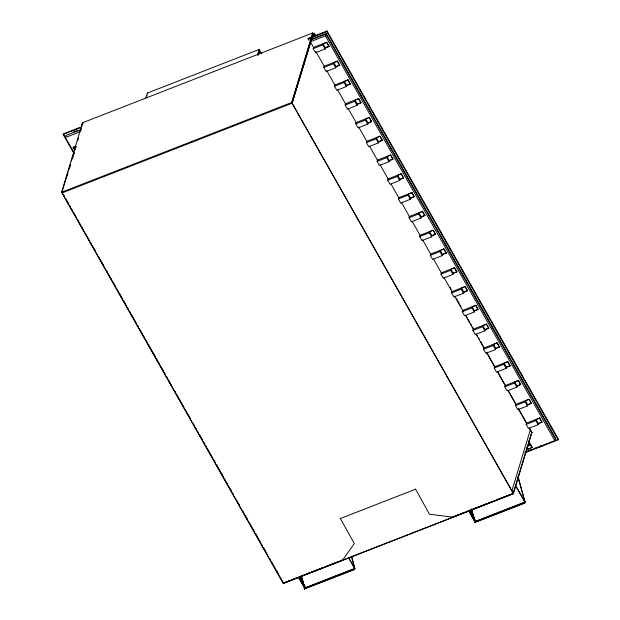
<?xml version="1.0" encoding="UTF-8"?>
<svg xmlns="http://www.w3.org/2000/svg" width="620" height="620" viewBox="0 0 620 620"><rect width="100%" height="100%" fill="white"/><g stroke="black" fill="none" stroke-linecap="round" stroke-linejoin="round"><path stroke-width="0.93" d="M452.964 517.142L429.474 514.22L415.516 489.01M61.613 192.246L82.553 122.768L312.651 33.015L313.046 33.705L292.105 103.191L513.422 493.737L283.371 583.474L61.613 192.246L291.71 102.501L312.651 33.015M326.112 33.465L325.384 35.875L554.792 440.611L555.528 438.2L326.112 33.465L311.077 39.347L311.356 40.106L292.059 103.207L62.008 192.936L61.675 192.037M67.084 176.088L67.921 173.313M69.595 167.764L70.432 164.99M72.664 157.589L74.059 152.962M75.167 149.265L76.004 146.491M308.69 40.122L308.217 38.347L327.011 31L558.388 439.193L558.202 439.812L539.408 447.16M310.139 38.145L310.326 37.526M310.519 42.051L291.873 103.098M315.688 35.743L314.262 33.217L312.759 33.806L291.927 102.657M311.992 37.874L312.767 34.619L313.72 36.301M315.053 35.425L314.262 33.217M313.185 48.678L313.565 47.43L326.756 42.269L329.073 46.353L325.469 47.965L325.159 48.98L315.503 52.754L313.185 48.678L322.842 44.896L323.152 43.88L326.756 42.269M315.503 52.754L315.882 51.506M558.202 439.812L326.825 31.62L327.011 31M323.834 67.464L324.214 66.216L337.404 61.055L339.714 65.131L336.118 66.751L335.808 67.766L326.151 71.54L323.834 67.464L333.49 63.682L333.8 62.666L337.404 61.055M334.482 86.25L334.862 85.002L348.053 79.841L350.362 83.917L346.766 85.537L346.456 86.552L336.8 90.326L334.482 86.25L344.139 82.468L344.449 81.453L348.053 79.841M345.131 105.036L345.51 103.78L358.701 98.627L361.01 102.703L357.407 104.323L357.104 105.338L347.448 109.112L345.131 105.036L354.787 101.254L355.097 100.239L358.701 98.627M355.779 123.822L356.159 122.566L369.349 117.413L371.659 121.489L368.055 123.109L367.753 124.124L358.096 127.898L355.779 123.822L365.436 120.04L365.746 119.025L369.349 117.413M366.808 141.352L379.998 136.199L376.394 137.81L378.704 141.887L378.401 142.91L368.745 146.684L366.428 142.608L366.808 141.352L358.678 127.015M378.401 142.91L376.084 138.826L376.394 137.81M378.704 141.887L382.308 140.275L379.998 136.199M377.076 161.394L377.456 160.138L390.647 154.984L392.956 159.061L389.352 160.673L389.05 161.696L379.394 165.47L377.076 161.394L386.733 157.612L387.043 156.597L390.647 154.984M387.725 180.18L388.104 178.924L401.295 173.77L403.604 177.847L400.001 179.459L399.699 180.482L390.042 184.256L387.725 180.18L397.381 176.398L397.691 175.383L401.295 173.77M398.373 198.966L398.753 197.71L411.943 192.556L414.253 196.633L410.649 198.245L410.347 199.268L400.69 203.042L398.373 198.966L408.03 195.184L408.34 194.168L411.943 192.556M409.022 217.752L409.401 216.496L422.592 211.343L424.901 215.419L421.298 217.031L420.996 218.054L411.331 221.828L409.022 217.752L418.678 213.97L418.988 212.954L422.592 211.343M419.67 236.538L420.05 235.282L433.24 230.129L435.55 234.205L431.946 235.817L431.636 236.84L421.98 240.614L419.67 236.538L429.327 232.756L429.637 231.74L433.24 230.129M430.319 255.316L430.699 254.068L443.889 248.915L446.199 252.991L442.595 254.603L442.285 255.626L432.628 259.4L430.319 255.316L439.975 251.542L440.285 250.526L443.889 248.915M440.967 274.102L441.347 272.854L454.538 267.701L456.847 271.777L453.243 273.389L452.933 274.412L443.277 278.186L440.967 274.102L450.624 270.328L450.934 269.312L454.538 267.701M451.616 292.888L451.996 291.64L465.186 286.487L467.496 290.563L463.892 292.175L463.582 293.198L453.925 296.972L451.616 292.888L461.272 289.114L461.582 288.099L465.186 286.487M462.264 311.674L462.644 310.426L475.835 305.272L478.144 309.349L474.54 310.961L474.23 311.984L464.574 315.758L462.264 311.674L471.921 307.9L472.231 306.885L475.835 305.272M472.913 330.46L473.293 329.212L486.483 324.058L488.793 328.135L485.189 329.747L484.879 330.77L475.222 334.544L472.913 330.46L482.569 326.686L482.879 325.671L486.483 324.058M483.561 349.246L483.941 347.998L497.124 342.844L499.441 346.921L495.837 348.533L495.527 349.556L485.871 353.33L483.561 349.246L493.218 345.472L493.528 344.457L497.124 342.844M494.21 368.032L494.582 366.784L507.772 361.631L510.089 365.707L506.486 367.319L506.176 368.342L496.519 372.116L494.21 368.032L503.866 364.258L504.176 363.243L507.772 361.631M504.858 386.818L505.23 385.57L518.421 380.417L520.738 384.493L517.134 386.105L516.824 387.128L507.168 390.902L504.858 386.818L514.515 383.044L514.817 382.029L518.421 380.417M515.507 405.604L515.879 404.356L529.069 399.203L531.386 403.279L527.783 404.891L527.473 405.914L517.816 409.688L515.507 405.604L525.163 401.83L525.466 400.814L529.069 399.203M518.413 408.828L526.519 423.127L539.718 417.989L536.114 419.6L538.431 423.677L538.121 424.7L528.465 428.474L526.155 424.39L526.527 423.142L518.475 408.766M511.911 490.761L530.34 429.861M531.782 432.404L513.104 493.404M531.844 432.52L513.422 493.737M538.121 424.7L535.812 420.616L536.114 419.6M532.247 447.353L527.744 449.314L532.247 447.353L528.573 440.867M527.364 446.385L530.023 445.346L530.332 444.323L532.177 447.578M538.431 423.677L542.035 422.065L539.718 417.989M74.152 153.83L63.178 134.47L63.364 133.85L80.275 127.255L80.879 128.325M80.073 130.998L80.445 131.649L65.418 137.516L66.038 135.47L81.065 129.603L80.275 127.255M82.243 126.232L81.29 124.55L82.948 123.458L82.553 122.768M67.781 173.065L61.876 192.386L283.371 583.474M68.347 171.221L70.316 164.781M71.44 161.099L73.974 152.815M74.532 150.978L75.942 146.374M77.632 140.856L78.477 138.09M145.855 98.076L147.389 93.047L259.144 49.453L261.64 53.863M257.998 55.18L257.602 54.49L259.144 49.453M258.253 54.328L259.532 50.15M258.711 53.839L259.733 50.491M311.31 39.254L310.891 39.959L325.926 34.084L555.334 438.821M303.196 66.061L310.504 42.16M312.41 36.65L313.201 34.053L312.356 33.131M304.281 588.915L304.536 588.062L354.787 568.462L354.578 569.4L304.281 588.915L354.578 569.4M304.327 589L304.769 587.76M325.267 566.804L342.287 560.495L354.33 543.531L340.256 518.39M474.486 522.521L474.75 521.668L525 502.068L524.791 503.006L474.486 522.521L524.791 503.006M474.54 522.606L474.974 521.366M512.004 494.295L511.934 493.853M74.508 149.916L73.191 147.234L75.826 146.212M298.453 577.329L304.591 588.148L354.841 568.548L351.672 556.318M468.666 510.942L474.796 521.761L525.047 502.161L518.018 476.268M312.844 34.232L314.1 33.743M308.031 38.967L326.825 31.62M325.384 35.875L310.349 41.757L313.852 47.934M325.554 47.724L329.073 46.353M335.319 66.852L338.838 65.48M345.968 85.638L350.362 83.917M356.616 104.424L361.01 102.703M368.148 122.868L371.659 121.489M366.428 142.608L376.084 138.826M378.789 141.655L382.308 140.275M390.321 160.1L392.956 159.061M399.21 179.567L403.604 177.847M409.859 198.353L413.377 196.982M420.507 217.139L424.901 215.419M432.032 235.585L435.55 234.205M442.68 254.371L446.199 252.991M453.329 273.156L456.847 271.777M463.101 292.284L467.496 290.563M474.625 310.728L477.261 309.698M484.398 329.856L488.793 328.135M495.923 348.3L499.441 346.921M506.571 367.087L510.089 365.707M516.336 386.214L519.855 384.842M526.985 405L531.386 403.279M526.155 424.39L535.812 420.616M537.633 423.786L542.035 422.065M525.078 452.228L558.388 439.193M81.29 124.55L82.793 123.961L82.406 123.279M63.178 134.47L80.089 127.875M73.299 132.091L77.717 130.37M73.121 147.467L75.764 146.436M340.194 518.599L415.346 489.289M527.062 451.43L531.565 449.678M535.168 448.268L537.865 447.214M525.078 452.747L543.167 445.695M283.301 583.033L282.108 580.398M285.355 582.234L289.85 580.483M291.656 579.778L296.151 578.026M299.755 576.615L303.358 575.213M306.055 574.159L323.16 567.486M324.958 566.788L329.46 565.029M331.258 564.332L337.559 561.867M339.365 561.17L342.062 560.116M453.887 516.499L458.35 514.755M460.133 514.058L464.597 512.322M466.387 511.624L472.642 509.183M474.424 508.485L478.888 506.749M480.678 506.052L486.925 503.611M488.715 502.913L493.179 501.169M496.752 499.782L501.216 498.038M503.006 497.341L509.253 494.9M284.262 582.8L309.217 573.066M311 572.369L323.485 567.501M452.902 517.026L513.422 493.419M284.324 582.916L513.484 493.536L291.671 102.517L292.105 103.191M326.686 42.501L329.003 46.578M337.334 61.287L339.644 65.364M347.983 80.073L350.292 84.15M358.631 98.859L360.941 102.936M369.28 117.645L371.589 121.722M379.928 136.431L382.238 140.508M390.577 155.217L392.886 159.293M401.225 174.003L403.535 178.079M411.874 192.789L414.183 196.866M422.522 211.575L424.832 215.651M433.171 230.361L435.48 234.438M443.819 249.147L446.129 253.224M454.468 267.933L456.777 272.01M465.116 286.719L467.426 290.796M475.765 305.505L478.074 309.582M486.413 324.291L488.723 328.368M497.054 343.077L499.371 347.154M507.703 361.863L510.02 365.94M518.351 380.649L520.668 384.726M529 399.435L531.317 403.512M539.648 418.221L541.965 422.298M323.152 43.88L325.469 47.965M333.8 62.666L336.118 66.751M344.449 81.453L346.766 85.537M355.097 100.239L357.407 104.323M365.746 119.025L368.055 123.109M387.043 156.597L389.352 160.673M397.691 175.383L400.001 179.459M408.34 194.168L410.649 198.245M418.988 212.954L421.298 217.031M429.637 231.74L431.946 235.817M440.285 250.526L442.595 254.603M450.934 269.312L453.243 273.389M461.582 288.099L463.892 292.175M472.231 306.885L474.54 310.961M482.879 325.671L485.189 329.747M493.528 344.457L495.837 348.533M504.176 363.243L506.486 367.319M514.817 382.029L517.134 386.105M525.466 400.814L527.783 404.891M322.842 44.896L325.159 48.98M333.49 63.682L335.808 67.766M344.139 82.468L346.456 86.552M354.787 101.254L357.104 105.338M365.436 120.04L367.753 124.124M386.733 157.612L389.05 161.696M397.381 176.398L399.699 180.482M408.03 195.184L410.347 199.268M418.678 213.97L420.996 218.054M429.327 232.756L431.636 236.84M439.975 251.542L442.285 255.626M450.624 270.328L452.933 274.412M461.272 289.114L463.582 293.198M471.921 307.9L474.23 311.984M482.569 326.686L484.879 330.77M493.218 345.472L495.527 349.556M503.866 364.258L506.176 368.342M514.515 383.044L516.824 387.128M525.163 401.83L527.473 405.914M312.999 34.526L313.953 36.216M540.632 445.268L541.283 446.423M316.239 52.142L324.345 66.441M326.732 70.649L335.312 85.793M337.699 90.001L345.805 104.3M348.184 108.508L356.291 122.807M369.644 146.359L377.751 160.665M380.137 164.866L388.244 179.172M391.104 184.218L399.21 198.516M401.589 202.725L409.696 217.023M412.083 221.231L420.189 235.53M422.577 239.738L431.156 254.882M433.543 259.09L441.649 273.389M444.029 277.597L452.135 291.896M454.522 296.104L463.101 311.248M465.488 315.448L473.595 329.755M475.982 333.955L484.081 348.262M486.468 352.462L495.055 367.606M497.434 371.814L505.54 386.113M507.927 390.321L516.034 404.62M308.217 38.347L309.202 40.083M528.643 442.92L530.023 445.346M526.822 447.686L527.744 449.314M515.639 485.561L525.047 502.161M515.546 485.6L524.954 502.2L518.095 477.571M257.61 54.467L257.998 55.165M469.859 510.43L476.013 521.288M468.89 510.849L475.021 521.676L471.417 508.919M147.389 93.047L147.785 93.736M146.692 95.333L147.087 96.03M348.704 557.729L354.841 568.548M348.611 557.768L354.741 568.587L351.494 556.714M80.693 128.945L81.065 129.603M80.507 129.549L80.902 130.239M73.191 147.234L74.578 149.683M63.844 134.695L73.997 152.66M299.654 576.817L305.807 587.675M298.677 577.243L304.815 588.062L301.467 576.22M63.279 194.316L64.705 196.842M65.658 198.524L68.518 203.569M69.471 205.251L70.424 206.933M71.858 209.459L72.811 211.141M73.765 212.823L76.624 217.868M78.058 220.394L79.011 222.076M79.965 223.758L80.918 225.44M81.871 227.121L83.297 229.648M86.157 234.693L87.11 236.375M88.063 238.057L89.017 239.738M90.45 242.265L91.403 243.947M92.357 245.629L95.216 250.674M98.557 256.564L99.51 258.246M100.463 259.927L103.803 265.81M106.663 270.863L107.617 272.544M108.57 274.226L109.996 276.745M110.949 278.426L111.902 280.116M112.856 281.798L115.723 286.843M117.149 289.362L118.102 291.044M119.056 292.733L122.396 298.615M123.349 300.297L126.209 305.35M127.162 307.032L128.596 309.55M129.549 311.232L130.502 312.914M131.456 314.596L136.695 323.849M137.648 325.531L138.601 327.213M139.554 328.894L140.988 331.421M141.941 333.103L144.801 338.148M145.754 339.83L147.188 342.356M148.141 344.038L149.095 345.72M150.048 347.401L155.294 356.655M156.248 358.337L157.201 360.019M158.154 361.7L159.58 364.227M160.534 365.909L163.393 370.954M164.347 372.635L165.3 374.317M166.733 376.844L167.687 378.526M168.64 380.207L171.5 385.253M174.84 391.142L175.793 392.824M176.746 394.506L178.173 397.032M179.126 398.714L180.079 400.396M181.04 402.078L181.993 403.76M182.947 405.441L183.9 407.123M185.326 409.65L186.279 411.331M187.232 413.013L190.573 418.895M193.432 423.948L194.386 425.63M195.339 427.312L196.773 429.831M197.726 431.512L198.679 433.194M199.632 434.884L202.492 439.929M203.918 442.447L204.871 444.129M205.825 445.811L206.778 447.5M207.739 449.182L209.165 451.701M210.118 453.383L212.978 458.428M213.931 460.11L215.365 462.636M216.318 464.318L217.271 466M218.225 467.682L223.471 476.935M224.424 478.617L225.378 480.299M226.331 481.98L227.757 484.507M228.71 486.189L231.57 491.234M232.523 492.916L233.484 494.597M236.817 500.487L239.677 505.532M243.017 511.423L243.97 513.104M244.923 514.786L247.783 519.831M249.217 522.358L250.17 524.039M251.123 525.721L252.077 527.403M253.03 529.085L254.456 531.611M255.409 533.293L258.269 538.338M259.222 540.02L260.183 541.702M261.609 544.228L262.562 545.91M263.515 547.592L266.856 553.482M269.716 558.527L270.669 560.209M271.622 561.89L273.056 564.417M274.009 566.099L274.962 567.781M275.916 569.462L278.775 574.507M280.201 577.034L281.154 578.716M450.136 287.354L451.089 289.044M456.305 298.313L459.157 303.374M460.102 305.063L461.055 306.745M466.271 316.022L467.224 317.711M468.17 319.393L469.596 321.927M470.541 323.609L471.495 325.298M472.44 326.98L473.393 328.67M476.718 334.567L477.664 336.257M478.609 337.947L479.562 339.628M480.508 341.318L483.832 347.216M487.157 353.121L495.225 367.451M497.596 371.667L505.664 386.004M508.036 390.22L516.104 404.55M471.58 509.873L475.021 521.676M301.367 576.259L304.815 588.062M471.448 509.919L474.796 521.761M301.754 578.135L304.591 588.148M531.906 432.636L529.379 428.18L531.906 432.636"/></g></svg>
